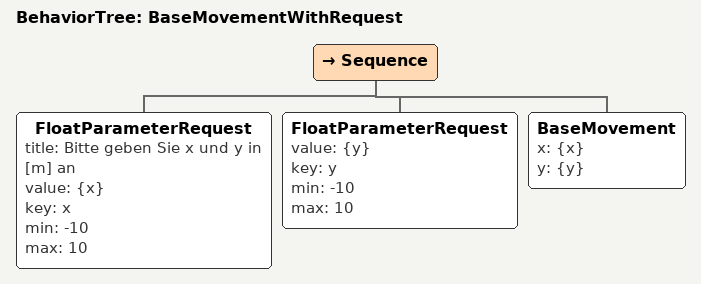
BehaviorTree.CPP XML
<root main_tree_to_execute = "BaseMovementWithRequest" >
    <BehaviorTree ID="BaseMovementWithRequest">
        <Sequence>
            <FloatParameterRequest title="Bitte geben Sie x und y in [m] an"
                                   value="{x}" key="x" min="-10" max="10"/>
            <FloatParameterRequest value="{y}" key="y" min="-10" max="10"/>
            <BaseMovement x="{x}" y="{y}"/>
        </Sequence>
    </BehaviorTree>
 </root>
